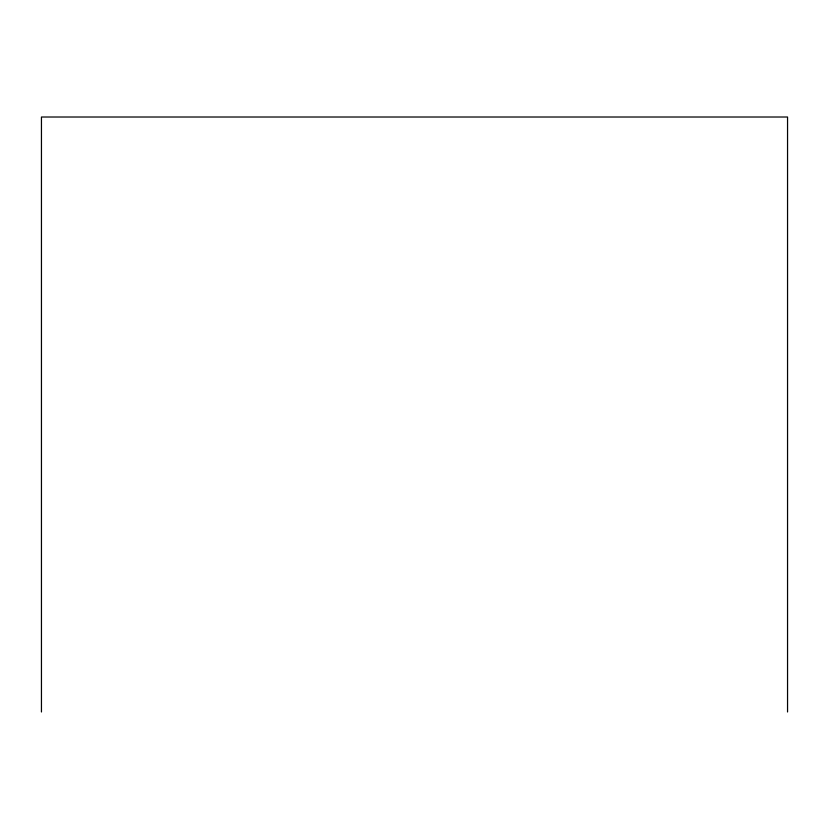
<?xml version="1.0" encoding="UTF-8"?>
<svg xmlns="http://www.w3.org/2000/svg" width="829" height="829" viewBox="0 0 829 829"><rect width="100%" height="100%" fill="white"/><g stroke="black" fill="none" stroke-linecap="round" stroke-linejoin="round"><path stroke-width="1.24" d="M787.55 711.987L787.55 117.013L41.45 117.013L41.45 711.987"/></g></svg>
